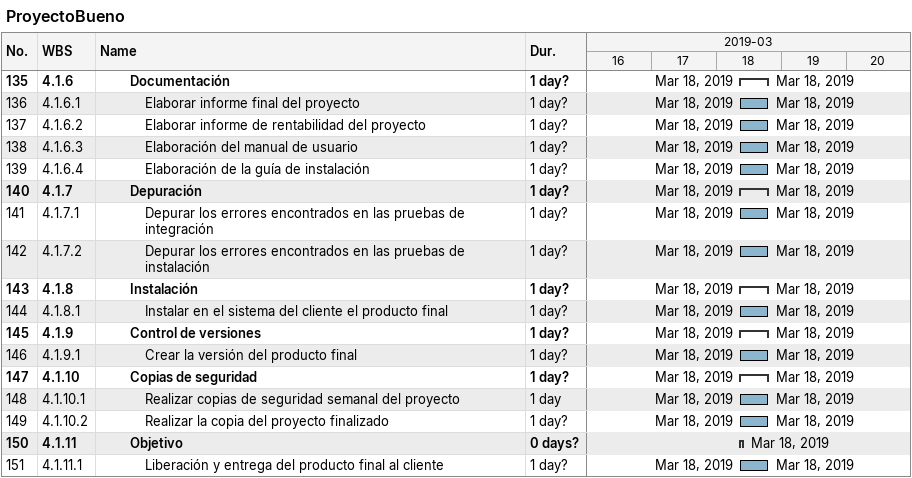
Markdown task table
ProyectoBueno

| ID | WBS | Task | Duration | Start | Finish |
|---|---|---|---|---|---|
| 135 | 4.1.6 | **Documentación** | 1d? | 2019-03-18 | 2019-03-18 |
| 136 | 4.1.6.1 | Elaborar informe final del proyecto | 1d? | 2019-03-18 | 2019-03-18 |
| 137 | 4.1.6.2 | Elaborar informe de rentabilidad del proyecto | 1d? | 2019-03-18 | 2019-03-18 |
| 138 | 4.1.6.3 | Elaboración del manual de usuario | 1d? | 2019-03-18 | 2019-03-18 |
| 139 | 4.1.6.4 | Elaboración de la guía de instalación | 1d? | 2019-03-18 | 2019-03-18 |
| 140 | 4.1.7 | **Depuración** | 1d? | 2019-03-18 | 2019-03-18 |
| 141 | 4.1.7.1 | Depurar los errores encontrados en las pruebas de integración | 1d? | 2019-03-18 | 2019-03-18 |
| 142 | 4.1.7.2 | Depurar los errores encontrados en las pruebas de instalación | 1d? | 2019-03-18 | 2019-03-18 |
| 143 | 4.1.8 | **Instalación** | 1d? | 2019-03-18 | 2019-03-18 |
| 144 | 4.1.8.1 | Instalar en el sistema del cliente el producto final | 1d? | 2019-03-18 | 2019-03-18 |
| 145 | 4.1.9 | **Control de versiones** | 1d? | 2019-03-18 | 2019-03-18 |
| 146 | 4.1.9.1 | Crear la versión del producto final | 1d? | 2019-03-18 | 2019-03-18 |
| 147 | 4.1.10 | **Copias de seguridad** | 1d? | 2019-03-18 | 2019-03-18 |
| 148 | 4.1.10.1 | Realizar copias de seguridad semanal del proyecto | 1d | 2019-03-18 | 2019-03-18 |
| 149 | 4.1.10.2 | Realizar la copia del proyecto finalizado | 1d? | 2019-03-18 | 2019-03-18 |
| 150 | 4.1.11 | **Objetivo** | 0d? | 2019-03-18 | 2019-03-18 |
| 151 | 4.1.11.1 | Liberación y entrega del producto final al cliente | 1d? | 2019-03-18 | 2019-03-18 |
